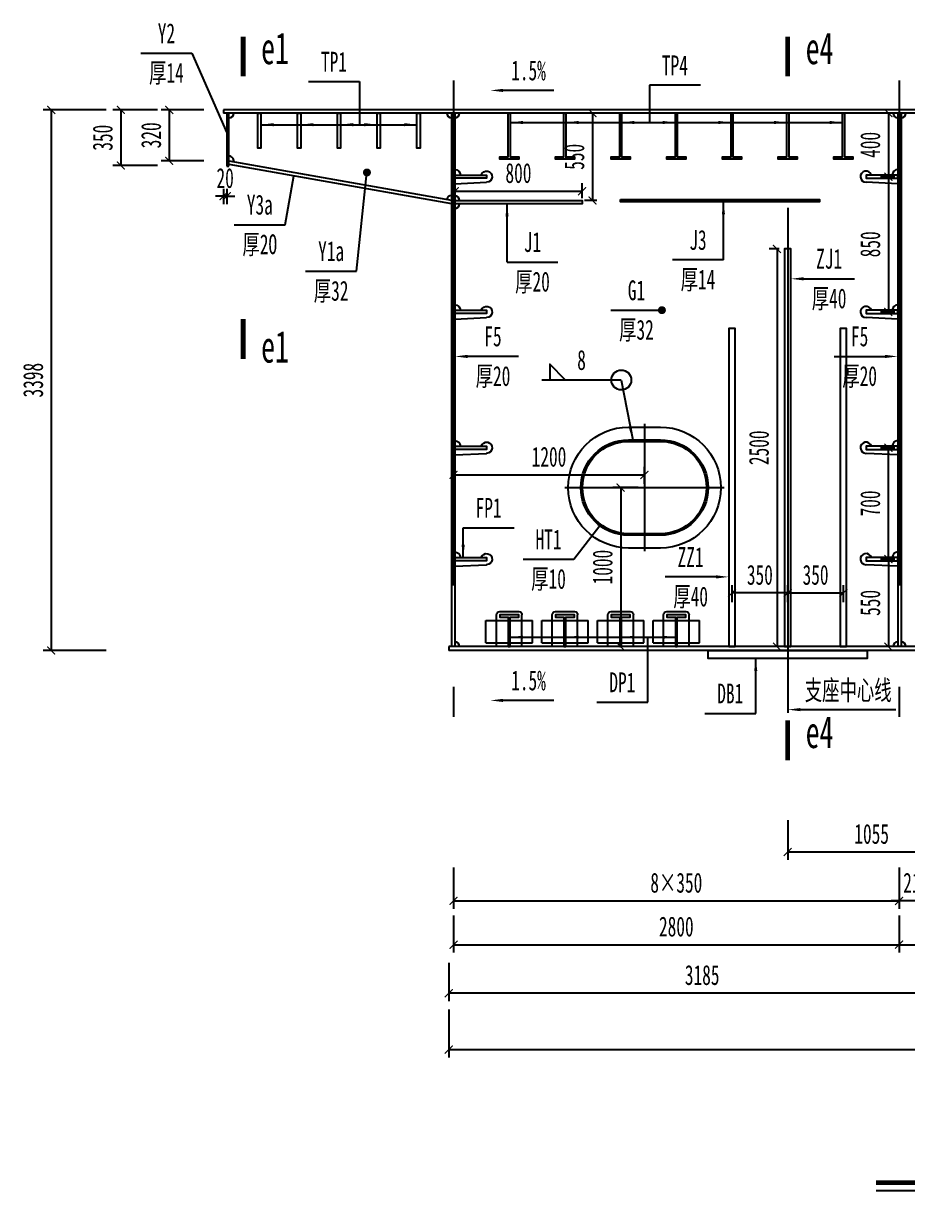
# Model space of a CAD drawing. Extents: x -149716 to 104715, y -26828 to 33500.
# Drawn here: x 72438 to 77994, y 4867 to 12204 of the extents above; entities that cross this region are included whole.
import ezdxf
from ezdxf.enums import TextEntityAlignment as Align

# ---------------------------------------------------------------- set-up
doc = ezdxf.new("R2010")
doc.units = 0
doc.header["$LTSCALE"] = 1000
doc.linetypes.add('CENTER', pattern=[50.8, 31.75, -6.35, 6.35, -6.35])
doc.linetypes.add('DASHED', pattern=[19.05, 12.7, -6.35])
doc.layers.get('0').update_dxf_attribs({"linetype": 'CONTINUOUS'})
doc.layers.get('Defpoints').update_dxf_attribs({"color": 250, "linetype": 'CONTINUOUS'})
doc.layers.add('01', color=1, linetype='CONTINUOUS', lineweight=25)
for name, color, linetype in [('02', 2, 'CONTINUOUS'), ('03', 3, 'DASHED'), ('04', 4, 'CONTINUOUS'), ('06', 6, 'CENTER'), ('07', 7, 'CONTINUOUS')]:
    doc.layers.add(name, color=color, linetype=linetype)
doc.styles.add('仿宋', font='simfang.ttf', dxfattribs={"width": 0.64})
doc.dimstyles.new('1：50', dxfattribs={"dimscale": 50, "dimtxt": 2.5, "dimasz": 1, "dimexe": 1, "dimexo": 0, "dimgap": 1, "dimtad": 1, "dimdec": 1, "dimdsep": 46, "dimtxsty": '仿宋', "dimblk": 'ARCHTICK', "dimcen": 0, "dimclrd": 256, "dimclre": 256, "dimclrt": 256, "dimazin": 2, "dimtfac": 1, "dimtdec": 1, "dimtix": 1, "dimtmove": 2, "dimatfit": 3, "dimfxl": 1, "dimtvp": 0.8, "dimtolj": 1, "dimtzin": 0, "dimlwd": -1, "dimlwe": -1, "dimarcsym": 0})

# ---------------------------------------------------------------- blocks, each defined once
blk = doc.blocks.new('_ArchTick')
at = {"color": 0, "linetype": 'ByBlock', "const_width": 0.15}
blk.add_lwpolyline([(-0.5, -0.5), (0.5, 0.5)], dxfattribs=at)
blk = doc.blocks.new('*D189')
at = {"layer": '04', "transparency": 16777216}
for p, q in [((52311.6, 174287.4), (52031.7, 174287.4)), ((52081.7, 174287.4), (52081.7, 173937.4)), ((52311.6, 173937.4), (52031.7, 173937.4))]:
    blk.add_line(p, q, dxfattribs=at)
at = {"layer": 'Defpoints', "color": 0, "transparency": 16777216}
for p in [(52311.6, 174287.4), (52081.7, 173937.4), (52311.6, 173937.4)]:
    blk.add_point(p, dxfattribs=at)
at = {"layer": '04', "transparency": 16777216, "xscale": 50, "yscale": 50, "zscale": 50}
for p, rotation in [((52081.7, 174287.4), 90), ((52081.7, 173937.4), 270)]:
    blk.add_blockref('_ArchTick', p, dxfattribs=dict(at, rotation=rotation))
at = {"layer": '04', "transparency": 16777216, "insert": (51968.5, 174112.4), "char_height": 125, "attachment_point": 5, "rotation": 90, "style": '仿宋'}
blk.add_mtext('\\A1;350', dxfattribs=at)
blk = doc.blocks.new('*D190')
at = {"layer": '04', "transparency": 16777216}
for p, q in [((52604.6, 174287.4), (52336.1, 174287.4)), ((52386.1, 174287.4), (52386.1, 173967.4)), ((52604.6, 173967.4), (52336.1, 173967.4))]:
    blk.add_line(p, q, dxfattribs=at)
at = {"layer": 'Defpoints', "color": 0, "transparency": 16777216}
for p in [(52604.6, 174287.4), (52386.1, 173967.4), (52604.6, 173967.4)]:
    blk.add_point(p, dxfattribs=at)
at = {"layer": '04', "transparency": 16777216, "xscale": 50, "yscale": 50, "zscale": 50}
for p, rotation in [((52386.1, 174287.4), 90), ((52386.1, 173967.4), 270)]:
    blk.add_blockref('_ArchTick', p, dxfattribs=dict(at, rotation=rotation))
at = {"layer": '04', "transparency": 16777216, "insert": (52272.8, 174127.4), "char_height": 125, "attachment_point": 5, "rotation": 90, "style": '仿宋'}
blk.add_mtext('\\A1;320', dxfattribs=at)
blk = doc.blocks.new('*D191')
at = {"layer": '04', "transparency": 16777216}
for p, q in [((51990.6, 174287.4), (51594.7, 174287.4)), ((51644.7, 174287.4), (51644.7, 170889.4)), ((51990.6, 170889.4), (51594.7, 170889.4))]:
    blk.add_line(p, q, dxfattribs=at)
at = {"layer": 'Defpoints', "color": 0, "transparency": 16777216}
for p in [(51990.6, 174287.4), (51644.7, 170889.4), (51990.6, 170889.4)]:
    blk.add_point(p, dxfattribs=at)
at = {"layer": '04', "transparency": 16777216, "xscale": 50, "yscale": 50, "zscale": 50}
for p, rotation in [((51644.7, 174287.4), 90), ((51644.7, 170889.4), 270)]:
    blk.add_blockref('_ArchTick', p, dxfattribs=dict(at, rotation=rotation))
at = {"layer": '04', "transparency": 16777216, "insert": (51531.5, 172588.4), "char_height": 125, "attachment_point": 5, "rotation": 90, "style": '仿宋'}
blk.add_mtext('\\A1;3398', dxfattribs=at)
blk = doc.blocks.new('板肋带过焊孔')
at = {"layer": '01'}
blk.add_line((50817.6, 161172.4), (50617.6, 161182.4), dxfattribs=at)
for centre, start, end in [((50617.6, 161217.4), 16.60155, 270), ((50817.6, 161227.4), 90, 180)]:
    blk.add_arc(centre, 35, start, end, dxfattribs=at)
at = {"layer": '02'}
blk.add_lwpolyline([(50817.6, 161227.4), (50617.6, 161227.4), (50617.6, 161207.4), (50817.6, 161207.4)], close=True, dxfattribs=at)
blk = doc.blocks.new('底板T肋带过焊孔')
at = {"layer": '01'}
for p, q in [((46796.6, 157697.7), (46656.6, 157697.7)), ((46656.6, 157557.7), (46656.6, 157697.7)), ((46722.6, 157697.7), (46722.6, 157732.7)), ((46862.6, 157752.7), (46742.6, 157752.7)), ((46948.6, 157697.7), (46808.6, 157697.7)), ((46882.6, 157697.7), (46882.6, 157732.7)), ((46948.6, 157557.7), (46948.6, 157697.7)), ((46796.6, 157557.7), (46656.6, 157557.7)), ((46722.6, 157532.7), (46722.6, 157557.7)), ((46948.6, 157557.7), (46808.6, 157557.7)), ((46882.6, 157532.7), (46882.6, 157557.7))]:
    blk.add_line(p, q, dxfattribs=at)
for centre, start, end in [((46742.6, 157732.7), 90, 180), ((46862.6, 157732.7), 0, 90)]:
    blk.add_arc(centre, 20, start, end, dxfattribs=at)
at = {"layer": '02'}
blk.add_lwpolyline([(46808.6, 157532.7), (46796.6, 157532.7), (46796.6, 157718.7), (46742.6, 157718.7), (46742.6, 157732.7), (46862.6, 157732.7), (46862.6, 157718.7), (46808.6, 157718.7)], close=True, dxfattribs=at)
at = {"layer": '03', "ltscale": 0.1}
for p, q in [((46722.6, 157557.7), (46722.6, 157697.7)), ((46882.6, 157557.7), (46882.6, 157697.7))]:
    blk.add_line(p, q, dxfattribs=at)
blk = doc.blocks.new('*D196')
at = {"layer": '04', "transparency": 16777216}
for p, q in [((56946.7, 174267.4), (56855, 174267.4)), ((56905, 174267.4), (56905, 173867.4)), ((56946.7, 173867.4), (56855, 173867.4))]:
    blk.add_line(p, q, dxfattribs=at)
at = {"layer": 'Defpoints', "color": 0, "transparency": 16777216}
for p in [(56946.7, 174267.4), (56905, 173867.4), (56946.7, 173867.4)]:
    blk.add_point(p, dxfattribs=at)
at = {"layer": '04', "transparency": 16777216, "xscale": 50, "yscale": 50, "zscale": 50}
for p, rotation in [((56905, 174267.4), 90), ((56905, 173867.4), 270)]:
    blk.add_blockref('_ArchTick', p, dxfattribs=dict(at, rotation=rotation))
at = {"layer": '04', "transparency": 16777216, "insert": (56791.8, 174067.4), "char_height": 125, "attachment_point": 5, "rotation": 90, "style": '仿宋'}
blk.add_mtext('\\A1;400', dxfattribs=at)
blk = doc.blocks.new('*D197')
at = {"layer": '04', "transparency": 16777216}
for p, q in [((56946.7, 173867.4), (56855, 173867.4)), ((56905, 173867.4), (56905, 173017.4)), ((56946.7, 173017.4), (56855, 173017.4))]:
    blk.add_line(p, q, dxfattribs=at)
at = {"layer": 'Defpoints', "color": 0, "transparency": 16777216}
for p in [(56946.7, 173867.4), (56905, 173017.4), (56946.7, 173017.4)]:
    blk.add_point(p, dxfattribs=at)
at = {"layer": '04', "transparency": 16777216, "xscale": 50, "yscale": 50, "zscale": 50}
for p, rotation in [((56905, 173867.4), 90), ((56905, 173017.4), 270)]:
    blk.add_blockref('_ArchTick', p, dxfattribs=dict(at, rotation=rotation))
at = {"layer": '04', "transparency": 16777216, "insert": (56791.8, 173442.4), "char_height": 125, "attachment_point": 5, "rotation": 90, "style": '仿宋'}
blk.add_mtext('\\A1;850', dxfattribs=at)
blk = doc.blocks.new('*D198')
at = {"layer": '04', "transparency": 16777216}
for p, q in [((56946.7, 171463.4), (56855, 171463.4)), ((56905, 171463.4), (56905, 170913.4)), ((56946.7, 170913.4), (56855, 170913.4))]:
    blk.add_line(p, q, dxfattribs=at)
at = {"layer": 'Defpoints', "color": 0, "transparency": 16777216}
for p in [(56946.7, 171463.4), (56905, 170913.4), (56946.7, 170913.4)]:
    blk.add_point(p, dxfattribs=at)
at = {"layer": '04', "transparency": 16777216, "xscale": 50, "yscale": 50, "zscale": 50}
for p, rotation in [((56905, 171463.4), 90), ((56905, 170913.4), 270)]:
    blk.add_blockref('_ArchTick', p, dxfattribs=dict(at, rotation=rotation))
at = {"layer": '04', "transparency": 16777216, "insert": (56791.8, 171188.4), "char_height": 125, "attachment_point": 5, "rotation": 90, "style": '仿宋'}
blk.add_mtext('\\A1;550', dxfattribs=at)
blk = doc.blocks.new('*D199')
at = {"layer": '04', "transparency": 16777216}
for p, q in [((56946.7, 172163.4), (56855, 172163.4)), ((56905, 171463.4), (56905, 172163.4)), ((56946.7, 171463.4), (56855, 171463.4))]:
    blk.add_line(p, q, dxfattribs=at)
at = {"layer": 'Defpoints', "color": 0, "transparency": 16777216}
for p in [(56905, 172163.4), (56946.7, 172163.4), (56946.7, 171463.4)]:
    blk.add_point(p, dxfattribs=at)
at = {"layer": '04', "transparency": 16777216, "xscale": 50, "yscale": 50, "zscale": 50}
for p, rotation in [((56905, 172163.4), 90), ((56905, 171463.4), 270)]:
    blk.add_blockref('_ArchTick', p, dxfattribs=dict(at, rotation=rotation))
at = {"layer": '04', "transparency": 16777216, "insert": (56791.8, 171813.4), "char_height": 125, "attachment_point": 5, "rotation": 90, "style": '仿宋'}
blk.add_mtext('\\A1;700', dxfattribs=at)
blk = doc.blocks.new('*D201')
at = {"layer": '04', "transparency": 16777216}
for p, q in [((54172.6, 169524.3), (54172.6, 169265.4)), ((56972.6, 169524.3), (56972.6, 169265.4)), ((54172.6, 169315.4), (56972.6, 169315.4))]:
    blk.add_line(p, q, dxfattribs=at)
at = {"layer": 'Defpoints', "color": 0, "transparency": 16777216}
for p in [(54172.6, 169524.3), (56972.6, 169524.3), (56972.6, 169315.4)]:
    blk.add_point(p, dxfattribs=at)
at = {"layer": '04', "transparency": 16777216, "xscale": 50, "yscale": 50, "zscale": 50, "rotation": 180}
blk.add_blockref('_ArchTick', (54172.6, 169315.4), dxfattribs=at)
at = {"layer": '04', "transparency": 16777216, "xscale": 50, "yscale": 50, "zscale": 50}
blk.add_blockref('_ArchTick', (56972.6, 169315.4), dxfattribs=at)
at = {"layer": '04', "transparency": 16777216, "insert": (55572.6, 169428.7), "char_height": 125, "attachment_point": 5, "style": '仿宋'}
blk.add_mtext('\\A1;8×350', dxfattribs=at)
blk = doc.blocks.new('*D202')
at = {"layer": '04', "transparency": 16777216}
for p, q in [((56972.6, 169524.3), (56972.6, 169265.4)), ((57187.6, 169524.3), (57187.6, 169265.4)), ((56972.6, 169315.4), (56922.6, 169315.4)), ((57187.6, 169315.4), (56972.6, 169315.4)), ((57187.6, 169315.4), (57237.6, 169315.4))]:
    blk.add_line(p, q, dxfattribs=at)
at = {"layer": 'Defpoints', "color": 0, "transparency": 16777216}
for p in [(56972.6, 169524.3), (57187.6, 169524.3), (56972.6, 169315.4)]:
    blk.add_point(p, dxfattribs=at)
at = {"layer": '04', "transparency": 16777216, "xscale": 50, "yscale": 50, "zscale": 50}
blk.add_blockref('_ArchTick', (56972.6, 169315.4), dxfattribs=at)
at = {"layer": '04', "transparency": 16777216, "xscale": 50, "yscale": 50, "zscale": 50, "rotation": 180}
blk.add_blockref('_ArchTick', (57187.6, 169315.4), dxfattribs=at)
at = {"layer": '04', "transparency": 16777216, "insert": (57080.1, 169428.7), "char_height": 125, "attachment_point": 5, "style": '仿宋'}
blk.add_mtext('\\A1;215', dxfattribs=at)
blk = doc.blocks.new('*D204')
at = {"layer": '04', "transparency": 16777216}
for p, q in [((54172.6, 169222.8), (54172.6, 168989.9)), ((56972.6, 169222.8), (56972.6, 168989.9)), ((54172.6, 169039.9), (56972.6, 169039.9))]:
    blk.add_line(p, q, dxfattribs=at)
at = {"layer": 'Defpoints', "color": 0, "transparency": 16777216}
for p in [(54172.6, 169222.8), (56972.6, 169222.8), (56972.6, 169039.9)]:
    blk.add_point(p, dxfattribs=at)
at = {"layer": '04', "transparency": 16777216, "xscale": 50, "yscale": 50, "zscale": 50, "rotation": 180}
blk.add_blockref('_ArchTick', (54172.6, 169039.9), dxfattribs=at)
at = {"layer": '04', "transparency": 16777216, "xscale": 50, "yscale": 50, "zscale": 50}
blk.add_blockref('_ArchTick', (56972.6, 169039.9), dxfattribs=at)
at = {"layer": '04', "transparency": 16777216, "insert": (55572.6, 169153.1), "char_height": 125, "attachment_point": 5, "style": '仿宋'}
blk.add_mtext('\\A1;2800', dxfattribs=at)
blk = doc.blocks.new('*D205')
at = {"layer": '04', "transparency": 16777216}
for p, q in [((56972.6, 169222.8), (56972.6, 168989.9)), ((59782.6, 169222.8), (59782.6, 168989.9)), ((56972.6, 169039.9), (59782.6, 169039.9))]:
    blk.add_line(p, q, dxfattribs=at)
at = {"layer": 'Defpoints', "color": 0, "transparency": 16777216}
for p in [(56972.6, 169222.8), (59782.6, 169222.8), (59782.6, 169039.9)]:
    blk.add_point(p, dxfattribs=at)
at = {"layer": '04', "transparency": 16777216, "xscale": 50, "yscale": 50, "zscale": 50, "rotation": 180}
blk.add_blockref('_ArchTick', (56972.6, 169039.9), dxfattribs=at)
at = {"layer": '04', "transparency": 16777216, "xscale": 50, "yscale": 50, "zscale": 50}
blk.add_blockref('_ArchTick', (59782.6, 169039.9), dxfattribs=at)
at = {"layer": '04', "transparency": 16777216, "insert": (58377.6, 169153.1), "char_height": 125, "attachment_point": 5, "style": '仿宋'}
blk.add_mtext('\\A1;2810', dxfattribs=at)
blk = doc.blocks.new('*D206')
at = {"layer": '04', "transparency": 16777216}
for p, q in [((54142.6, 168926.7), (54142.6, 168685.1)), ((57327.6, 168926.7), (57327.6, 168685.1)), ((57327.6, 168735.1), (54142.6, 168735.1))]:
    blk.add_line(p, q, dxfattribs=at)
at = {"layer": 'Defpoints', "color": 0, "transparency": 16777216}
for p in [(54142.6, 168926.7), (57327.6, 168926.7), (54142.6, 168735.1)]:
    blk.add_point(p, dxfattribs=at)
at = {"layer": '04', "transparency": 16777216, "xscale": 50, "yscale": 50, "zscale": 50, "rotation": 180}
blk.add_blockref('_ArchTick', (54142.6, 168735.1), dxfattribs=at)
at = {"layer": '04', "transparency": 16777216, "xscale": 50, "yscale": 50, "zscale": 50}
blk.add_blockref('_ArchTick', (57327.6, 168735.1), dxfattribs=at)
at = {"layer": '04', "transparency": 16777216, "insert": (55735.1, 168848.3), "char_height": 125, "attachment_point": 5, "style": '仿宋'}
blk.add_mtext('\\A1;3185', dxfattribs=at)
blk = doc.blocks.new('*D207')
at = {"layer": '04', "transparency": 16777216}
for p, q in [((54142.6, 168631.8), (54142.6, 168330.9)), ((62612.6, 168631.8), (62612.6, 168330.9)), ((54142.6, 168380.9), (62612.6, 168380.9))]:
    blk.add_line(p, q, dxfattribs=at)
at = {"layer": 'Defpoints', "color": 0, "transparency": 16777216}
for p in [(54142.6, 168631.8), (62612.6, 168631.8), (62612.6, 168380.9)]:
    blk.add_point(p, dxfattribs=at)
at = {"layer": '04', "transparency": 16777216, "xscale": 50, "yscale": 50, "zscale": 50, "rotation": 180}
blk.add_blockref('_ArchTick', (54142.6, 168380.9), dxfattribs=at)
at = {"layer": '04', "transparency": 16777216, "xscale": 50, "yscale": 50, "zscale": 50}
blk.add_blockref('_ArchTick', (62612.6, 168380.9), dxfattribs=at)
at = {"layer": '04', "transparency": 16777216, "insert": (58377.6, 168494.1), "char_height": 125, "attachment_point": 5, "style": '仿宋'}
blk.add_mtext('\\A1;8470', dxfattribs=at)
blk = doc.blocks.new('*D208')
at = {"layer": '04', "transparency": 16777216}
for p, q in [((55073.2, 174267.4), (54995.7, 174267.4)), ((55045.7, 174267.4), (55045.7, 173717.4)), ((55073.2, 173717.4), (54995.7, 173717.4))]:
    blk.add_line(p, q, dxfattribs=at)
at = {"layer": 'Defpoints', "color": 0, "transparency": 16777216}
for p in [(55073.2, 174267.4), (55045.7, 173717.4), (55073.2, 173717.4)]:
    blk.add_point(p, dxfattribs=at)
at = {"layer": '04', "transparency": 16777216, "xscale": 50, "yscale": 50, "zscale": 50}
for p, rotation in [((55045.7, 174267.4), 90), ((55045.7, 173717.4), 270)]:
    blk.add_blockref('_ArchTick', p, dxfattribs=dict(at, rotation=rotation))
at = {"layer": '04', "transparency": 16777216, "insert": (54932.5, 173992.4), "char_height": 125, "attachment_point": 5, "rotation": 90, "style": '仿宋'}
blk.add_mtext('\\A1;550', dxfattribs=at)
blk = doc.blocks.new('*D209')
at = {"layer": '04', "transparency": 16777216}
for p, q in [((55333.2, 171913.4), (55173.1, 171913.4)), ((55223.1, 171913.4), (55223.1, 170913.4)), ((55333.2, 170913.4), (55173.1, 170913.4))]:
    blk.add_line(p, q, dxfattribs=at)
at = {"layer": 'Defpoints', "color": 0, "transparency": 16777216}
for p in [(55333.2, 171913.4), (55223.1, 170913.4), (55333.2, 170913.4)]:
    blk.add_point(p, dxfattribs=at)
at = {"layer": '04', "transparency": 16777216, "xscale": 50, "yscale": 50, "zscale": 50}
for p, rotation in [((55223.1, 171913.4), 90), ((55223.1, 170913.4), 270)]:
    blk.add_blockref('_ArchTick', p, dxfattribs=dict(at, rotation=rotation))
at = {"layer": '04', "transparency": 16777216, "insert": (55109.9, 171413.4), "char_height": 125, "attachment_point": 5, "rotation": 90, "style": '仿宋'}
blk.add_mtext('\\A1;1000', dxfattribs=at)
blk = doc.blocks.new('*D210')
at = {"layer": '04', "transparency": 16777216}
for p, q in [((54172.6, 171937.4), (54172.6, 172043)), ((54172.6, 171993), (55372.6, 171993)), ((55372.6, 171937.4), (55372.6, 172043))]:
    blk.add_line(p, q, dxfattribs=at)
at = {"layer": 'Defpoints', "color": 0, "transparency": 16777216}
for p in [(55372.6, 171993), (54172.6, 171937.4), (55372.6, 171937.4)]:
    blk.add_point(p, dxfattribs=at)
at = {"layer": '04', "transparency": 16777216, "xscale": 50, "yscale": 50, "zscale": 50, "rotation": 180}
blk.add_blockref('_ArchTick', (54172.6, 171993), dxfattribs=at)
at = {"layer": '04', "transparency": 16777216, "xscale": 50, "yscale": 50, "zscale": 50}
blk.add_blockref('_ArchTick', (55372.6, 171993), dxfattribs=at)
at = {"layer": '04', "transparency": 16777216, "insert": (54772.6, 172106.2), "char_height": 125, "attachment_point": 5, "style": '仿宋'}
blk.add_mtext('\\A1;1200', dxfattribs=at)
blk = doc.blocks.new('*D211')
at = {"layer": '04', "transparency": 16777216}
for p, q in [((54180.6, 173732.3), (54180.6, 173826.3)), ((54980.6, 173732.3), (54980.6, 173826.3)), ((54180.6, 173776.3), (54980.6, 173776.3))]:
    blk.add_line(p, q, dxfattribs=at)
at = {"layer": 'Defpoints', "color": 0, "transparency": 16777216}
for p in [(54980.6, 173776.3), (54180.6, 173732.3), (54980.6, 173732.3)]:
    blk.add_point(p, dxfattribs=at)
at = {"layer": '04', "transparency": 16777216, "xscale": 50, "yscale": 50, "zscale": 50, "rotation": 180}
blk.add_blockref('_ArchTick', (54180.6, 173776.3), dxfattribs=at)
at = {"layer": '04', "transparency": 16777216, "xscale": 50, "yscale": 50, "zscale": 50}
blk.add_blockref('_ArchTick', (54980.6, 173776.3), dxfattribs=at)
at = {"layer": '04', "transparency": 16777216, "insert": (54580.6, 173889.5), "char_height": 125, "attachment_point": 5, "style": '仿宋'}
blk.add_mtext('\\A1;800', dxfattribs=at)
blk = doc.blocks.new('*D233')
at = {"layer": '04', "transparency": 16777216}
for p, q in [((56217.9, 173413.4), (56155.5, 173413.4)), ((56205.5, 173413.4), (56205.5, 170913.4)), ((56217.9, 170913.4), (56155.5, 170913.4))]:
    blk.add_line(p, q, dxfattribs=at)
at = {"layer": 'Defpoints', "color": 0, "transparency": 16777216}
for p in [(56217.9, 173413.4), (56205.5, 170913.4), (56217.9, 170913.4)]:
    blk.add_point(p, dxfattribs=at)
at = {"layer": '04', "transparency": 16777216, "xscale": 50, "yscale": 50, "zscale": 50}
for p, rotation in [((56205.5, 173413.4), 90), ((56205.5, 170913.4), 270)]:
    blk.add_blockref('_ArchTick', p, dxfattribs=dict(at, rotation=rotation))
at = {"layer": '04', "transparency": 16777216, "insert": (56092.3, 172163.4), "char_height": 125, "attachment_point": 5, "rotation": 90, "style": '仿宋'}
blk.add_mtext('\\A1;2500', dxfattribs=at)
blk = doc.blocks.new('*D234')
at = {"layer": '04', "transparency": 16777216}
for p, q in [((55922.6, 171192.8), (55922.6, 171300.7)), ((56272.6, 171192.8), (56272.6, 171300.7)), ((56272.6, 171250.7), (55922.6, 171250.7))]:
    blk.add_line(p, q, dxfattribs=at)
at = {"layer": 'Defpoints', "color": 0, "transparency": 16777216}
for p in [(55922.6, 171250.7), (55922.6, 171192.8), (56272.6, 171192.8)]:
    blk.add_point(p, dxfattribs=at)
at = {"layer": '04', "transparency": 16777216, "xscale": 50, "yscale": 50, "zscale": 50, "rotation": 180}
blk.add_blockref('_ArchTick', (55922.6, 171250.7), dxfattribs=at)
at = {"layer": '04', "transparency": 16777216, "xscale": 50, "yscale": 50, "zscale": 50}
blk.add_blockref('_ArchTick', (56272.6, 171250.7), dxfattribs=at)
at = {"layer": '04', "transparency": 16777216, "insert": (56097.6, 171364), "char_height": 125, "attachment_point": 5, "style": '仿宋'}
blk.add_mtext('\\A1;350', dxfattribs=at)
blk = doc.blocks.new('*D235')
at = {"layer": '04', "transparency": 16777216}
for p, q in [((56272.6, 171192.8), (56272.6, 171300.7)), ((56622.6, 171192.8), (56622.6, 171300.7)), ((56272.6, 171250.7), (56622.6, 171250.7))]:
    blk.add_line(p, q, dxfattribs=at)
at = {"layer": 'Defpoints', "color": 0, "transparency": 16777216}
for p in [(56272.6, 171192.8), (56622.6, 171250.7), (56622.6, 171192.8)]:
    blk.add_point(p, dxfattribs=at)
at = {"layer": '04', "transparency": 16777216, "xscale": 50, "yscale": 50, "zscale": 50, "rotation": 180}
blk.add_blockref('_ArchTick', (56272.6, 171250.7), dxfattribs=at)
at = {"layer": '04', "transparency": 16777216, "xscale": 50, "yscale": 50, "zscale": 50}
blk.add_blockref('_ArchTick', (56622.6, 171250.7), dxfattribs=at)
at = {"layer": '04', "transparency": 16777216, "insert": (56447.6, 171364), "char_height": 125, "attachment_point": 5, "style": '仿宋'}
blk.add_mtext('\\A1;350', dxfattribs=at)
blk = doc.blocks.new('*D241')
at = {"layer": '04', "transparency": 16777216}
for p, q in [((56272.6, 169821.7), (56272.6, 169572.5)), ((57327.6, 169821.7), (57327.6, 169572.5)), ((57327.6, 169622.5), (56272.6, 169622.5))]:
    blk.add_line(p, q, dxfattribs=at)
at = {"layer": 'Defpoints', "color": 0, "transparency": 16777216}
for p in [(56272.6, 169821.7), (57327.6, 169821.7), (56272.6, 169622.5)]:
    blk.add_point(p, dxfattribs=at)
at = {"layer": '04', "transparency": 16777216, "xscale": 50, "yscale": 50, "zscale": 50, "rotation": 180}
blk.add_blockref('_ArchTick', (56272.6, 169622.5), dxfattribs=at)
at = {"layer": '04', "transparency": 16777216, "xscale": 50, "yscale": 50, "zscale": 50}
blk.add_blockref('_ArchTick', (57327.6, 169622.5), dxfattribs=at)
at = {"layer": '04', "transparency": 16777216, "insert": (56800.1, 169735.7), "char_height": 125, "attachment_point": 5, "style": '仿宋'}
blk.add_mtext('\\A1;1055', dxfattribs=at)
blk = doc.blocks.new('*D248')
at = {"layer": '04', "transparency": 16777216}
for p, q in [((52727.6, 173791.5), (52727.6, 173694.7)), ((52747.6, 173791.5), (52747.6, 173694.7)), ((52727.6, 173744.7), (52677.6, 173744.7)), ((52747.6, 173744.7), (52727.6, 173744.7)), ((52747.6, 173744.7), (52797.6, 173744.7))]:
    blk.add_line(p, q, dxfattribs=at)
at = {"layer": 'Defpoints', "color": 0, "transparency": 16777216}
for p in [(52727.6, 173791.5), (52747.6, 173791.5), (52727.6, 173744.7)]:
    blk.add_point(p, dxfattribs=at)
at = {"layer": '04', "transparency": 16777216, "xscale": 50, "yscale": 50, "zscale": 50}
blk.add_blockref('_ArchTick', (52727.6, 173744.7), dxfattribs=at)
at = {"layer": '04', "transparency": 16777216, "xscale": 50, "yscale": 50, "zscale": 50, "rotation": 180}
blk.add_blockref('_ArchTick', (52747.6, 173744.7), dxfattribs=at)
at = {"layer": '04', "transparency": 16777216, "insert": (52737.6, 173857.9), "char_height": 125, "attachment_point": 5, "style": '仿宋'}
blk.add_mtext('\\A1;20', dxfattribs=at)
blk = doc.blocks.new('A$C4D246FC7')
at = {"layer": '02'}
for p, q in [((5895.15, 6833.36), (1295.15, 6833.36)), ((1295.15, 6833.36), (1295.15, 6813.36)), ((5895.15, 6813.36), (1295.15, 6813.36)), ((1315.15, 6813.36), (1315.15, 6479.36)), ((1329.15, 6479.36), (1329.15, 6813.36)), ((2728.15, 6813.36), (2728.15, 3459.36)), ((2748.15, 6813.36), (2748.15, 3459.36)), ((5532.15, 6813.36), (5532.15, 3459.36)), ((5552.15, 6813.36), (5552.15, 3459.36)), ((1315.15, 6479.36), (1329.15, 6479.36)), ((1329.15, 6513.36), (2728.15, 6265.49)), ((1329.15, 6493.05), (2728.15, 6245.18)), ((2710.15, 3459.36), (2710.15, 3435.36)), ((5895.15, 3459.36), (2710.15, 3459.36)), ((5895.15, 3435.36), (2710.15, 3435.36))]:
    blk.add_line(p, q, dxfattribs=at)
for points in [[(1510.15, 6813.36), (1530.15, 6813.36), (1530.15, 6593.36), (1510.15, 6593.36)], [(1760.15, 6813.36), (1780.15, 6813.36), (1780.15, 6593.36), (1760.15, 6593.36)], [(2010.15, 6813.36), (2030.15, 6813.36), (2030.15, 6593.36), (2010.15, 6593.36)], [(2260.15, 6813.36), (2280.15, 6813.36), (2280.15, 6593.36), (2260.15, 6593.36)], [(2510.15, 6813.36), (2530.15, 6813.36), (2530.15, 6593.36), (2510.15, 6593.36)], [(3084.15, 6813.36), (3096.15, 6813.36), (3096.15, 6537.36), (3150.15, 6537.36), (3150.15, 6523.36), (3030.15, 6523.36), (3030.15, 6537.36), (3084.15, 6537.36)], [(3434.15, 6813.36), (3446.15, 6813.36), (3446.15, 6537.36), (3500.15, 6537.36), (3500.15, 6523.36), (3380.15, 6523.36), (3380.15, 6537.36), (3434.15, 6537.36)], [(3784.15, 6813.36), (3796.15, 6813.36), (3796.15, 6537.36), (3850.15, 6537.36), (3850.15, 6523.36), (3730.15, 6523.36), (3730.15, 6537.36), (3784.15, 6537.36)], [(4134.15, 6813.36), (4146.15, 6813.36), (4146.15, 6537.36), (4200.15, 6537.36), (4200.15, 6523.36), (4080.15, 6523.36), (4080.15, 6537.36), (4134.15, 6537.36)], [(4484.15, 6813.36), (4496.15, 6813.36), (4496.15, 6537.36), (4550.15, 6537.36), (4550.15, 6523.36), (4430.15, 6523.36), (4430.15, 6537.36), (4484.15, 6537.36)], [(4834.15, 6813.36), (4846.15, 6813.36), (4846.15, 6537.36), (4900.15, 6537.36), (4900.15, 6523.36), (4780.15, 6523.36), (4780.15, 6537.36), (4834.15, 6537.36)], [(5184.15, 6813.36), (5196.15, 6813.36), (5196.15, 6537.36), (5250.15, 6537.36), (5250.15, 6523.36), (5130.15, 6523.36), (5130.15, 6537.36), (5184.15, 6537.36)], [(2748.15, 6263.36), (3548.15, 6263.36), (3548.15, 6243.36), (2748.15, 6243.36)], [(3790.15, 6270.36), (5040.15, 6270.36), (5040.15, 6256.36), (3790.15, 6256.36)], [(4820.15, 3459.36), (4860.15, 3459.36), (4860.15, 5959.36), (4820.15, 5959.36)], [(4470.15, 3459.36), (4510.15, 3459.36), (4510.15, 5459.36), (4470.15, 5459.36)], [(5170.15, 3459.36), (5210.15, 3459.36), (5210.15, 5459.36), (5170.15, 5459.36)], [(4340.15, 3435.36), (5340.15, 3435.36), (5340.15, 3385.36), (4340.15, 3385.36)]]:
    blk.add_lwpolyline(points, close=True, dxfattribs=at)
for points in [[(4040.15, 4079.36), (3840.15, 4079.36, -1), (3840.15, 4839.36), (4040.15, 4839.36, -1)], [(4040.15, 4159.36), (3840.15, 4159.36, -1), (3840.15, 4759.36), (4040.15, 4759.36, -1)], [(4040.15, 4169.36), (3840.15, 4169.36, -1), (3840.15, 4749.36), (4040.15, 4749.36, -1)]]:
    blk.add_lwpolyline(points, format="xyb", close=True, dxfattribs=at)
for centre, start, end in [((1329.15, 6813.36), 270, 0), ((2728.15, 6813.36), 180, 270), ((2748.15, 6813.36), 270, 0), ((5532.15, 6813.36), 180, 270), ((5552.15, 6813.36), 270, 0), ((1329.15, 6513.36), 349.952645, 90), ((2728.15, 6265.49), 90, 169.952645), ((2748.15, 6263.36), 0, 90), ((2748.15, 6243.36), 270, 0), ((2748.15, 3459.36), 0, 90), ((5532.15, 3459.36), 90, 180), ((5552.15, 3459.36), 0, 90)]:
    blk.add_arc(centre, 30, start, end, dxfattribs=at)
at = {"layer": '06', "ltscale": 0.1}
for p, q in [((2740.15, 7017.74), (2740.15, 3017.74)), ((5540.15, 7017.74), (5540.15, 3017.74)), ((4840.15, 6217.74), (4840.15, 3017.74)), ((3940.15, 4859.36), (3940.15, 4059.36)), ((3440.15, 4459.36), (4440.15, 4459.36))]:
    blk.add_line(p, q, dxfattribs=at)
at = {"layer": '07'}
for p, q in [((775.97, 7189.8), (1095.97, 7189.8)), ((1095.97, 7189.8), (1315.15, 6688.88)), ((1829, 7010.99), (2149, 7010.99)), ((2149, 7010.99), (2149, 6740.26)), ((4291.29, 6988.4), (3971.29, 6988.4)), ((3971.29, 6988.4), (3971.29, 6754.01)), ((3371.36, 6955.68), (3051.36, 6955.68)), ((3096.15, 6754.01), (5184.15, 6754.01)), ((1530.15, 6740.26), (2510.15, 6740.26)), ((1682.77, 6111.66), (1736.36, 6418.42)), ((2130.95, 5819.2), (2196.06, 6439.84)), ((3076.3, 5876.95), (3076.3, 6243.36)), ((4436.03, 5889.95), (4436.03, 6256.36)), ((1362.77, 6111.66), (1682.77, 6111.66)), ((3076.3, 5876.95), (3396.3, 5876.95)), ((4436.03, 5889.95), (4116.03, 5889.95)), ((1810.95, 5819.2), (2130.95, 5819.2)), ((4940.15, 5771.43), (5260.15, 5771.43)), ((3729.61, 5574.36), (4049.61, 5574.36)), ((3148.15, 5283.63), (2828.15, 5283.63)), ((5132.15, 5283.63), (5452.15, 5283.63)), ((3794.57, 5135.28), (3294.57, 5135.28)), ((3794.57, 5135.28), (3866.26, 4759.36)), ((2800.72, 4206.6), (3120.72, 4206.6)), ((2800.72, 4019.36), (2800.72, 4206.6)), ((3497.1, 4008.41), (3658.52, 4220.6)), ((3177.1, 4008.41), (3497.1, 4008.41)), ((4390.15, 3897.76), (4070.15, 3897.76)), ((3096.15, 3518.71), (4134.15, 3518.71)), ((3961.05, 3110.3), (3961.05, 3518.71)), ((4639.1, 3040.14), (4639.1, 3385.36)), ((3371.36, 3121.34), (3051.36, 3121.34)), ((3641.05, 3110.3), (3961.05, 3110.3)), ((4319.1, 3040.14), (4639.1, 3040.14)), ((4920.15, 3063.53), (5520.15, 3063.53)), ((5395.15, 39.86), (6395.15, 39.86))]:
    blk.add_line(p, q, dxfattribs=at)
at = {"layer": '07', "const_width": 30}
for points in [[(1418.36, 7044.16), (1418.36, 7294.16)], [(4840.15, 7044.16), (4840.15, 7294.16)], [(1418.36, 5518.19), (1418.36, 5268.19)], [(4840.15, 2745.44), (4840.15, 2995.44)], [(5395.15, 89.86), (6395.15, 89.86)]]:
    blk.add_lwpolyline(points, dxfattribs=at)
at = {"layer": '07'}
for points in [[(2971.36, 6955.68, 0, 20, 0), (3051.36, 6955.68, 8, 8, 0)], [(3096.15, 6754.01, 0, 20, 0), (3176.15, 6754.01, 8, 8, 0)], [(3446.15, 6754.01, 0, 20, 0), (3526.15, 6754.01, 8, 8, 0)], [(3796.15, 6754.01, 0, 20, 0), (3876.15, 6754.01, 8, 8, 0)], [(4134.15, 6754.01, 0, 20, 0), (4054.15, 6754.01, 8, 8, 0)], [(4484.15, 6754.01, 0, 20, 0), (4404.15, 6754.01, 8, 8, 0)], [(4834.15, 6754.01, 0, 20, 0), (4754.15, 6754.01, 8, 8, 0)], [(5184.15, 6754.01, 0, 20, 0), (5104.15, 6754.01, 8, 8, 0)], [(1530.15, 6740.26, 0, 20, 0), (1610.15, 6740.26, 8, 8, 0)], [(1780.15, 6740.26, 0, 20, 0), (1860.15, 6740.26, 8, 8, 0)], [(2030.15, 6740.26, 0, 20, 0), (2110.15, 6740.26, 8, 8, 0)], [(2260.15, 6740.26, 0, 20, 0), (2180.15, 6740.26, 8, 8, 0)], [(2510.15, 6740.26, 0, 20, 0), (2430.15, 6740.26, 8, 8, 0)], [(2208.56, 6439.84, 25, 25, -1), (2183.56, 6439.84, 25, 25, -1), (2208.56, 6439.84, 0, 0, 0)], [(3076.3, 6243.36, 0, 20, 0), (3076.3, 6163.36, 8, 8, 0)], [(4436.03, 6256.36, 0, 20, 0), (4436.03, 6176.36, 8, 8, 0)], [(4860.15, 5771.43, 0, 20, 0), (4940.15, 5771.43, 8, 8, 0)], [(4062.11, 5574.36, 25, 25, -1), (4037.11, 5574.36, 25, 25, -1), (4062.11, 5574.36, 0, 0, 0)], [(2748.15, 5283.63, 0, 20, 0), (2828.15, 5283.63, 8, 8, 0)], [(5532.15, 5283.63, 0, 20, 0), (5452.15, 5283.63, 8, 8, 0)], [(3866.26, 4759.36, 0, 20, 0), (3851.28, 4837.95, 0, 0, 0)], [(2800.72, 4019.36, 0, 20, 0), (2800.72, 4099.36, 8, 8, 0)], [(4470.15, 3897.76, 0, 20, 0), (4390.15, 3897.76, 8, 8, 0)], [(3096.15, 3518.71, 0, 20, 0), (3176.15, 3518.71, 8, 8, 0)], [(3446.15, 3518.71, 0, 20, 0), (3526.15, 3518.71, 8, 8, 0)], [(3796.15, 3518.71, 0, 20, 0), (3876.15, 3518.71, 8, 8, 0)], [(4134.15, 3518.71, 0, 20, 0), (4054.15, 3518.71, 8, 8, 0)], [(4639.1, 3385.36, 0, 20, 0), (4639.1, 3305.36, 8, 8, 0)], [(2971.36, 3121.34, 0, 20, 0), (3051.36, 3121.34, 8, 8, 0)], [(4840.15, 3063.53, 0, 20, 0), (4920.15, 3063.53, 8, 8, 0)]]:
    blk.add_lwpolyline(points, format="xyseb", dxfattribs=at)
blk.add_lwpolyline([(3444.57, 5135.28), (3344.57, 5235.28), (3344.57, 5135.28)], dxfattribs=at)
blk.add_circle((3794.57, 5135.28), 62.5, dxfattribs=at)
at = {"layer": '02', "xscale": -1}
for name, p in [('板肋带过焊孔', (53565.78, -154804)), ('板肋带过焊孔', (53565.78, -155654)), ('板肋带过焊孔', (53565.78, -156508)), ('板肋带过焊孔', (53565.78, -157208)), ('底板T肋带过焊孔', (49892.78, -154073.32)), ('底板T肋带过焊孔', (50242.78, -154073.32)), ('底板T肋带过焊孔', (50592.78, -154073.32)), ('底板T肋带过焊孔', (50942.78, -154073.32))]:
    blk.add_blockref(name, p, dxfattribs=at)
at = {"layer": '02'}
for p in [(-45285.48, -154804), (-45285.48, -155654), (-45285.48, -156508), (-45285.48, -157208)]:
    blk.add_blockref('板肋带过焊孔', p, dxfattribs=at)
at = {"layer": '07', "style": '仿宋', "width": 0.64}
for s, height, p in [('Y2', 125, (935.97, 7314.8)), ('e1', 200, (1618.36, 7219.16)), ('e4', 200, (5040.15, 7219.16)), ('TP1', 125, (1989, 7135.99)), ('厚14', 125, (935.97, 7064.8)), ('1.5%%%', 125, (3211.36, 7080.68)), ('TP4', 125, (4131.29, 7113.4)), ('Y3a', 125, (1522.77, 6236.66)), ('厚2O', 125, (1522.77, 5986.66)), ('J1', 125, (3236.3, 6001.95)), ('J3', 125, (4276.03, 6014.95)), ('Y1a', 125, (1970.95, 5944.2)), ('ZJ1', 125, (5100.15, 5896.43)), ('厚20', 125, (3236.3, 5751.95)), ('厚14', 125, (4276.03, 5764.95)), ('厚32', 125, (1970.95, 5694.2)), ('G1', 125, (3889.61, 5699.36)), ('厚40', 125, (5100.15, 5646.43)), ('厚32', 125, (3889.61, 5449.36)), ('e1', 200, (1618.36, 5343.19)), ('F5', 125, (2988.15, 5408.63)), ('F5', 125, (5292.15, 5408.63)), ('8', 125, (3544.57, 5260.28)), ('厚20', 125, (2988.15, 5158.63)), ('厚20', 125, (5292.15, 5158.63)), ('FP1', 125, (2960.72, 4331.6)), ('HT1', 125, (3337.1, 4133.41)), ('ZZ1', 125, (4230.15, 4022.76)), ('厚10', 125, (3337.1, 3883.41)), ('厚40', 125, (4230.15, 3772.76)), ('1.5%%%', 125, (3211.36, 3246.34)), ('DP1', 125, (3801.05, 3235.3)), ('支座中心线', 125, (5220.15, 3188.53)), ('DB1', 125, (4479.1, 3165.14)), ('e4', 200, (5040.15, 2920.44))]:
    blk.add_text(s, height=height, dxfattribs=at).set_placement(p, align=Align.MIDDLE)
at = {"layer": '04'}
for p1, p2, distance, picture, middle in [((558.17, 6833.36), (558.17, 3435.36), -345.94, '*D191', (99.01, 5134.36)), ((879.1, 6833.36), (879.1, 6483.36), -229.89, '*D189', (535.99, 6658.36)), ((1172.08, 6833.36), (1172.08, 6513.36), -218.5, '*D190', (840.36, 6673.36)), ((3640.74, 6813.36), (3640.74, 6263.36), -27.53, '*D208', (3500, 6538.36)), ((5514.26, 6813.36), (5514.26, 6413.36), -41.74, '*D196', (5359.31, 6613.36)), ((1315.15, 6337.45), (1295.15, 6337.45), 46.79, '*D248', (1305.15, 6403.88)), ((2748.15, 6278.32), (3548.15, 6278.32), 44.01, '*D211', (3148.15, 6435.55)), ((5514.26, 6413.36), (5514.26, 5563.36), -41.74, '*D197', (5359.31, 5988.36)), ((4785.47, 5959.36), (4785.47, 3459.36), -12.47, '*D233', (4659.78, 4709.36)), ((2740.15, 4483.44), (3940.15, 4483.44), 55.56, '*D210', (3340.15, 4652.21)), ((5514.26, 4009.36), (5514.26, 4709.36), 41.74, '*D199', (5359.31, 4359.36)), ((3900.73, 4459.36), (3900.73, 3459.36), -110.06, '*D209', (3677.45, 3959.36)), ((5514.26, 4009.36), (5514.26, 3459.36), -41.74, '*D198', (5359.31, 3734.36)), ((4840.15, 3738.8), (4490.15, 3738.8), -57.94, '*D234', (4665.15, 3909.95)), ((4840.15, 3738.8), (5190.15, 3738.8), 57.94, '*D235', (5015.15, 3909.95)), ((5895.15, 2367.7), (4840.15, 2367.7), 199.22, '*D241', (5367.65, 2281.7)), ((5755.15, 2070.31), (5540.15, 2070.31), 208.87, '*D202', (5647.65, 1974.66)), ((2740.15, 1768.81), (5540.15, 1768.81), -182.9, '*D204', (4140.15, 1699.13)), ((5540.15, 1768.81), (8350.15, 1768.81), -182.9, '*D205', (6945.15, 1699.13)), ((5895.15, 1472.67), (2710.15, 1472.67), 191.55, '*D206', (4302.65, 1394.34)), ((2710.15, 1177.81), (11180.15, 1177.81), -250.93, '*D207', (6945.15, 1040.09))]:
    dim = blk.add_aligned_dim(p1=p1, p2=p2, distance=distance, dimstyle='1：50', dxfattribs=at)
    dim.commit()
    dim.dimension.update_dxf_attribs({"geometry": picture, "text_midpoint": middle, "insert": (-51432.48, -167454)})
dim = blk.add_aligned_dim(p1=(2740.15, 2070.31), p2=(5540.15, 2070.31), distance=-208.87, text='8×350', dimstyle='1：50', dxfattribs=at)
dim.commit()
dim.dimension.update_dxf_attribs({"geometry": '*D201', "text_midpoint": (4140.15, 1974.66), "insert": (-51432.48, -167454)})

msp = doc.modelspace()

# ---------------------------------------------------------------- block references
msp.add_blockref('A$C4D246FC7', (72400.57673, 4827.11196))

doc.saveas('drawing.dxf')
